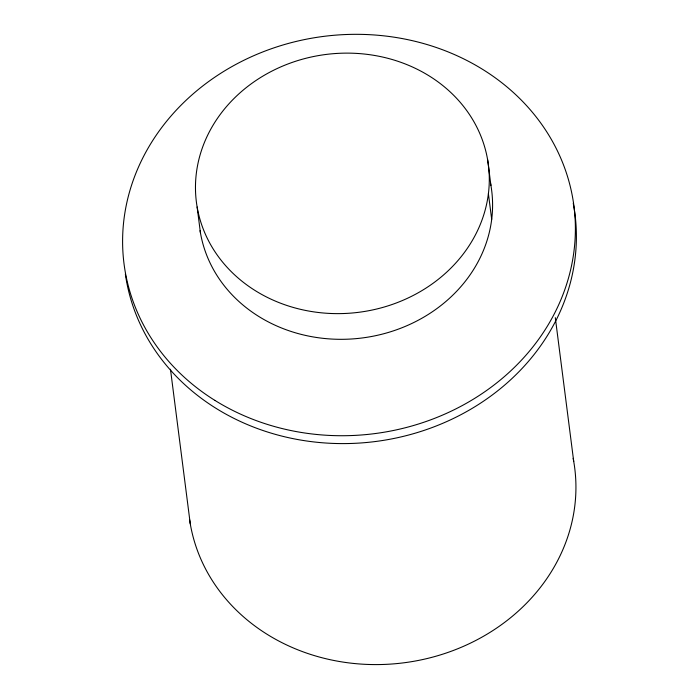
<?xml version="1.0" encoding="UTF-8"?>
<svg xmlns="http://www.w3.org/2000/svg" width="699" height="699" viewBox="0 0 699 699"><rect width="100%" height="100%" fill="white"/><g stroke="black" fill="none" stroke-linecap="round" stroke-linejoin="round"><path stroke-width="1.05" d="M555.303 317.661L573.722 461.462M487.631 159.739L490.925 185.427M488.4 193.693A147.183 129.962 -7.3 0 1 255.301 290.662A147.183 129.962 -7.3 0 1 283.436 65.767A147.183 129.962 -7.3 0 1 488.4 193.693L491.694 219.39M197.127 207.009L200.421 232.706M170.469 369.238L190.277 523.866M490.541 183.356A147.183 129.962 -7.3 0 1 367.779 337.154A147.183 129.962 -7.3 0 1 200.08 230.626M573.25 203.339A226.799 200.246 -7.3 0 1 382.816 440.466A226.799 200.246 -7.3 0 1 125.348 273.964M573.154 458.334A194.278 171.535 -7.3 0 1 410.584 661.831A194.278 171.535 -7.3 0 1 189.612 519.672M214.82 400.344A226.799 200.246 -7.3 0 0 574.001 250.932A226.799 200.246 -7.3 0 0 258.167 53.806A226.799 200.246 -7.3 0 0 214.82 400.344"/></g></svg>
